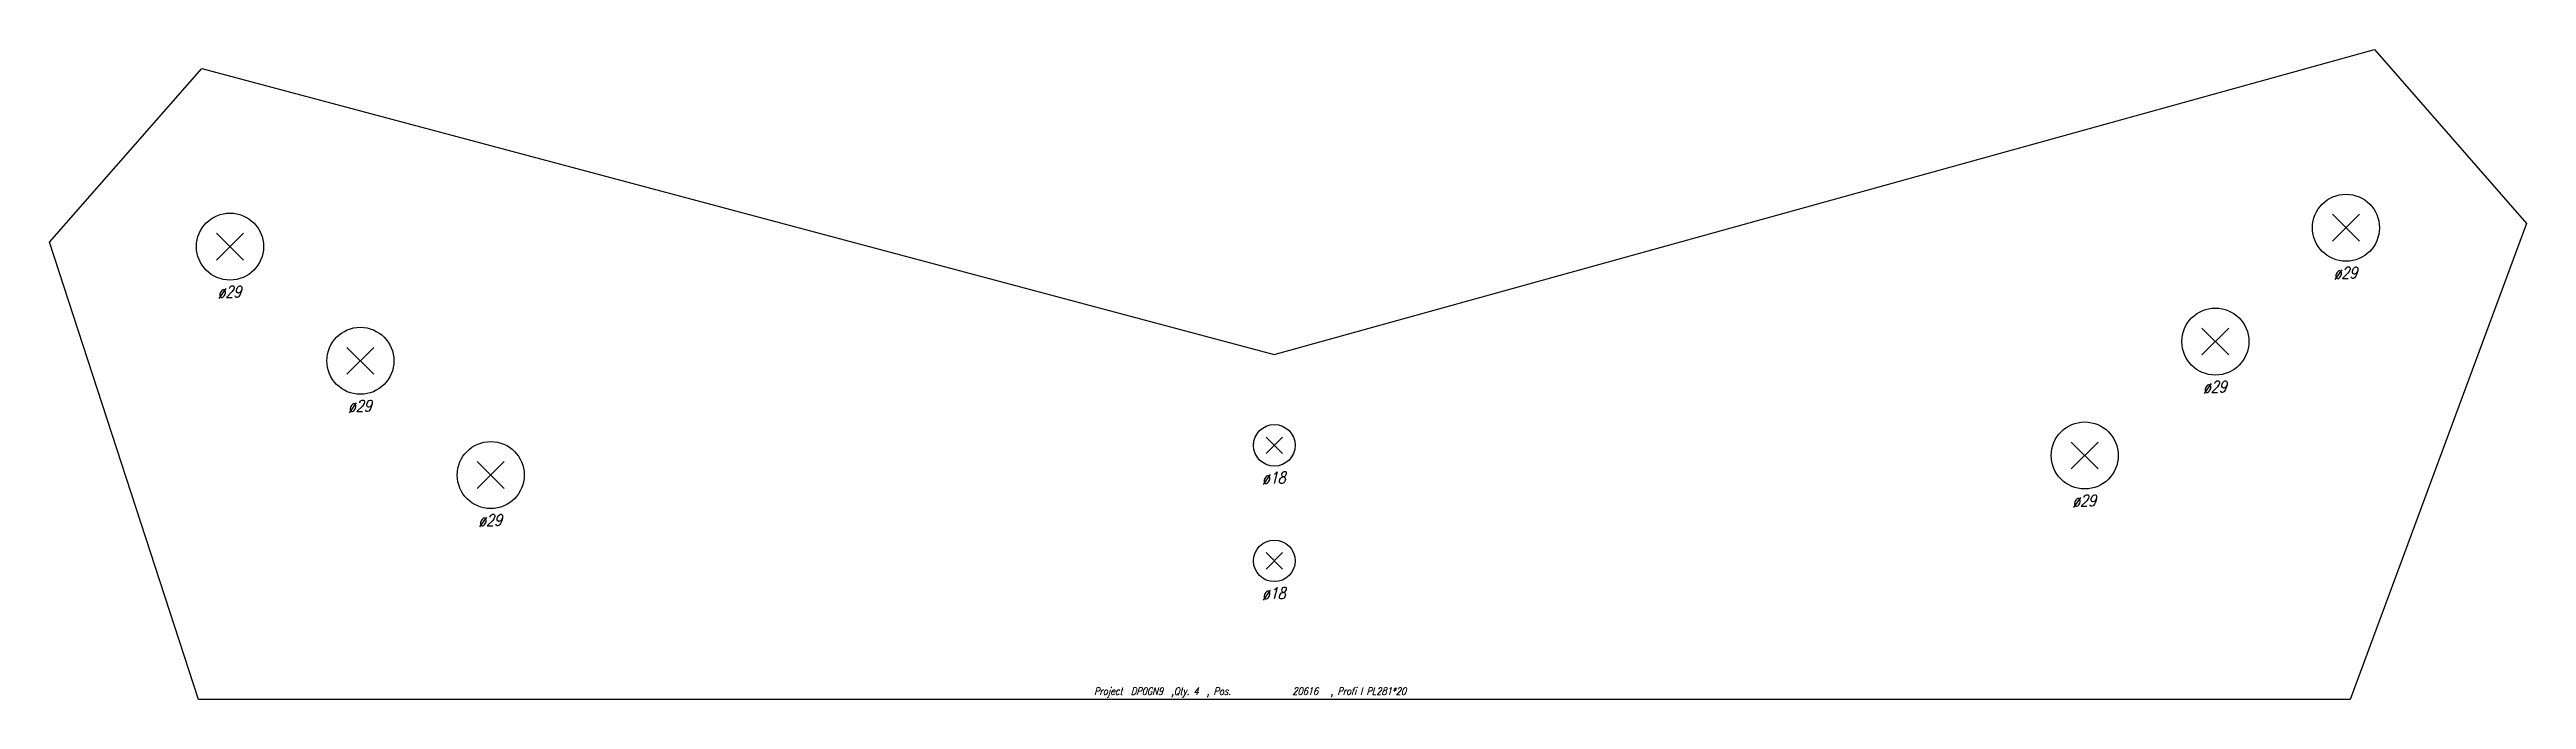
# Model space of a CAD drawing. Extents: x 0 to 1072, y -141 to 141.
import ezdxf

# ---------------------------------------------------------------- set-up
doc = ezdxf.new("R2010")
doc.units = 0
doc.header["$LTSCALE"] = 10
for name, color, linetype in [('BEZ_SCHRAUBEN', 7, 'CONTINUOUS'), ('SCHRAUBEN', 7, 'CONTINUOUS'), ('TEILE', 7, 'CONTINUOUS'), ('UNTERSCHRIFT', 7, 'CONTINUOUS')]:
    doc.layers.add(name, color=color, linetype=linetype)
doc.styles.get("Standard").update_dxf_attribs({"font": 'ROMANS'})

msp = doc.modelspace()

# ---------------------------------------------------------------- linework, layer by layer
at = {"layer": 'SCHRAUBEN', "color": 6}
for p, q in [((999.410095, 69.337402), (987.810059, 57.737404)), ((987.810059, 69.337402), (999.410095, 57.737404)), ((83.878319, 61.156487), (72.278313, 49.556488)), ((72.278313, 61.156487), (83.878319, 49.556488)), ((140.281906, 11.723358), (128.681915, 0.123358)), ((128.681915, 11.723358), (140.281906, 0.123358)), ((942.886108, 20.041941), (931.286072, 8.441939)), ((931.286072, 20.041941), (942.886108, 8.441939)), ((533.532837, -27.063145), (526.332886, -34.263149)), ((526.332886, -27.063145), (533.532837, -34.263149)), ((886.362183, -29.253525), (874.762085, -40.853523)), ((874.762085, -29.253525), (886.362183, -40.853523)), ((196.685501, -37.70977), (185.08551, -49.309769)), ((185.08551, -37.70977), (196.685501, -49.309769)), ((533.532837, -77.063148), (526.332886, -84.263145)), ((526.332886, -77.063148), (533.532837, -84.263145))]:
    msp.add_line(p, q, dxfattribs=at)
at = {"layer": 'SCHRAUBEN', "color": 2}
for centre, radius in [((993.610107, 63.537403), 14.499939), ((78.078316, 55.356487), 14.5), ((937.086121, 14.24194), 14.499939), ((134.481903, 5.923359), 14.5), ((880.562134, -35.053524), 14.5), ((190.885498, -43.509769), 14.500015), ((529.932861, -30.663147), 9), ((529.932861, -80.663147), 9)]:
    msp.add_circle(centre, radius, dxfattribs=at)
at = {"layer": 'TEILE', "color": 2}
for p, q in [((529.932617, 8.592272), (1005.965576, 140.656403)), ((1005.965576, 140.656403), (1071.693481, 65.290413)), ((0, 57.300583), (65.910835, 132.505386)), ((65.910835, 132.505386), (529.932617, 8.592272)), ((1071.693481, 65.290413), (995.442383, -140.656403)), ((64.42289, -140.656403), (0, 57.300583)), ((995.442383, -140.656403), (64.42289, -140.656403))]:
    msp.add_line(p, q, dxfattribs=at)

# ---------------------------------------------------------------- texts
at = {"layer": 'BEZ_SCHRAUBEN', "color": 2, "oblique": 15, "width": 0.8}
for s, height, p in [(' ø29', 5, (985.610046, 41.537403)), (' ø29', 4.999999, (70.078308, 33.356487)), (' ø29', 5, (929.08606, -7.75806)), (' ø29', 5, (126.481903, -16.076641)), (' ø18', 5, (521.932861, -47.163147)), (' ø29', 5, (872.562134, -57.053524)), (' ø29', 5, (182.885529, -65.509766)), (' ø18', 5, (521.932861, -97.163147))]:
    msp.add_text(s, height=height, dxfattribs=at).set_placement(p)
at = {"layer": 'UNTERSCHRIFT', "color": 2, "oblique": 15, "width": 0.8}
for s, p in [('Project  DP0GN9  ,Qty. 4  , Pos. ', (451.932648, -138.656403)), ('20616', (537.732605, -138.656403)), ('  , Profi l PL281*20', (550.732605, -138.656403))]:
    msp.add_text(s, height=3.25, dxfattribs=at).set_placement(p)

doc.saveas('drawing.dxf')
